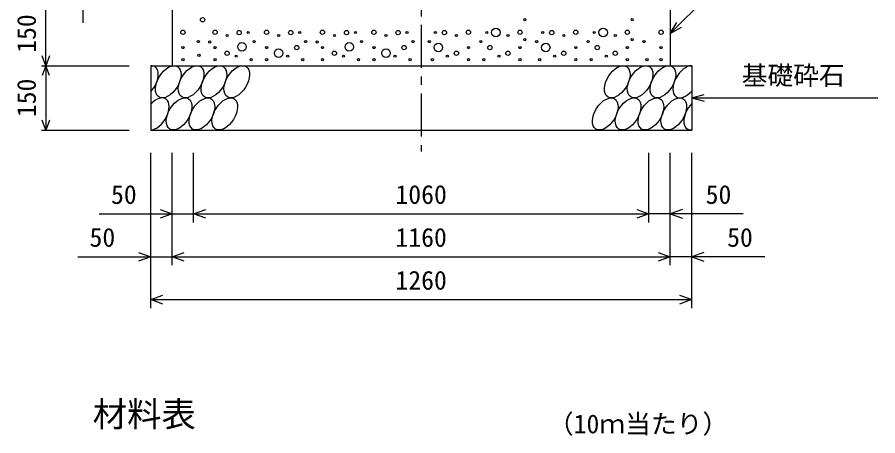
# Model space of a CAD drawing. Units: millimetres, scale not verified. Extents: x -16800 to 16800, y -5940 to 5940.
# Drawn here: x 3859 to 5863, y -2935 to -1959 of the extents above; entities that cross this region are included whole.
import ezdxf
from ezdxf.enums import TextEntityAlignment as Align

# ---------------------------------------------------------------- set-up
doc = ezdxf.new("R2010")
doc.units = ezdxf.units.MM
doc.header["$LTSCALE"] = 20
doc.linetypes.add('CHAIN1', pattern=[8, 5, -1, 1, -1])
for name, color, linetype, lineweight in [('0-0_DIM', 7, 'Continuous', 25), ('0-2_HATCH', 6, 'Continuous', 25), ('0-5_OUTLINE', 3, 'Continuous', 25), ('0-6_TXT', 7, 'Continuous', 25)]:
    doc.layers.add(name, color=color, linetype=linetype, lineweight=lineweight)
doc.styles.add('ＭＳ ゴシック', font='')
doc.styles.get('ＭＳ ゴシック').set_extended_font_data('MS Gothic')

msp = doc.modelspace()

# ---------------------------------------------------------------- linework, layer by layer
at = {"layer": '0-0_DIM', "linetype": 'CHAIN1'}
msp.add_line((4800, -376.66), (4800, -2271.66), dxfattribs=at)
at = {"layer": '0-0_DIM'}
for p, q in [((5543.65, -1833.01), (5380, -1996.66)), ((3925.8, -2071.66), (3925.8, -1921.66)), ((4012.46, -1971.66), (4012.46, -1921.66)), ((5380, -1996.66), (5395, -1970.68)), ((5380, -1996.66), (5405.98, -1981.66)), ((3915.8, -2071.66), (4120, -2071.66)), ((3925.8, -2071.66), (3925.8, -2221.66)), ((5430, -2146.66), (5458.98, -2138.9)), ((5430, -2146.66), (5863.31, -2146.66)), ((5430, -2146.66), (5458.98, -2154.43)), ((3915.8, -2221.66), (4120, -2221.66)), ((4170, -2637.18), (4170, -2274.83)), ((4220, -2537.18), (4220, -2274.83)), ((4270, -2437.18), (4270, -2274.83)), ((5330, -2437.18), (5330, -2274.83)), ((5380, -2537.18), (5380, -2274.83)), ((5430, -2637.18), (5430, -2274.83)), ((4050, -2417.18), (4270, -2417.18)), ((4270, -2417.18), (5330, -2417.18)), ((5550, -2417.18), (5330, -2417.18)), ((4000, -2517.18), (4220, -2517.18)), ((4220, -2517.18), (5380, -2517.18)), ((5600, -2517.18), (5380, -2517.18)), ((4170, -2617.18), (5430, -2617.18))]:
    msp.add_line(p, q, dxfattribs=at)
for points in [[(3934.01, -2049.11), (3925.8, -2071.66), (3917.59, -2049.11)], [(3934.01, -2094.21), (3925.8, -2071.66), (3917.59, -2094.21)], [(3934.01, -2199.11), (3925.8, -2221.66), (3917.59, -2199.11)], [(4191.81, -2406.92), (4220, -2417.18), (4191.81, -2427.44)], [(4298.19, -2427.44), (4270, -2417.18), (4298.19, -2406.92)], [(5301.81, -2406.92), (5330, -2417.18), (5301.81, -2427.44)], [(5408.19, -2406.92), (5380, -2417.18), (5408.19, -2427.44)], [(4141.81, -2506.92), (4170, -2517.18), (4141.81, -2527.44)], [(4248.19, -2527.44), (4220, -2517.18), (4248.19, -2506.92)], [(5351.81, -2506.92), (5380, -2517.18), (5351.81, -2527.44)], [(5458.19, -2506.92), (5430, -2517.18), (5458.19, -2527.44)], [(4198.19, -2627.44), (4170, -2617.18), (4198.19, -2606.92)], [(5401.81, -2606.92), (5430, -2617.18), (5401.81, -2627.44)]]:
    msp.add_lwpolyline(points, dxfattribs=at)
at = {"layer": '0-2_HATCH'}
for centre, radius in [((4290.94, -1964.58), 5), ((5041.37, -1964.38), 2.5), ((5291.37, -1964.38), 2.5), ((4245.17, -1993.61), 5), ((4319.97, -1993.61), 5), ((4348.01, -2001.49), 2.5), ((4376.04, -1994.48), 5), ((4397.07, -1994.48), 2.5), ((4439.97, -1993.61), 5), ((4468.01, -2001.49), 2.5), ((4496.04, -1994.48), 5), ((4517.07, -1994.48), 2.5), ((4569.97, -1993.61), 5), ((4598.01, -2001.49), 2.5), ((4626.04, -1994.48), 5), ((4647.07, -1994.48), 2.5), ((4689.97, -1993.61), 5), ((4718.01, -2001.49), 2.5), ((4746.04, -1994.48), 5), ((4767.07, -1994.48), 2.5), ((4832.93, -1994.48), 2.5), ((4853.96, -1994.48), 5), ((4881.99, -2001.49), 2.5), ((4910.03, -1993.61), 5), ((4952.93, -1994.48), 2.5), ((4973.96, -1994.48), 10), ((5001.99, -2001.49), 2.5), ((5030.03, -1993.61), 5), ((5082.93, -1994.48), 2.5), ((5103.96, -1994.48), 5), ((5131.99, -2001.49), 2.5), ((5160.03, -1993.61), 5), ((5202.93, -1994.48), 2.5), ((5223.96, -1994.48), 10), ((5251.99, -2001.49), 2.5), ((5280.03, -1993.61), 5), ((5358.55, -1993.61), 5), ((4281.09, -2015.5), 2.5), ((4307.55, -2016.4), 2.5), ((4382.58, -2027.5), 10), ((4411.09, -2015.5), 2.5), ((4531.09, -2015.5), 2.5), ((4557.55, -2016.4), 2.5), ((4632.58, -2027.5), 10), ((4661.09, -2015.5), 2.5), ((4781.09, -2015.5), 2.5), ((4818.91, -2015.5), 2.5), ((4839.94, -2029.5), 10), ((4938.91, -2015.5), 2.5), ((5041.37, -2011.18), 2.5), ((5068.91, -2015.5), 2.5), ((5089.94, -2029.5), 10), ((5188.91, -2015.5), 2.5), ((5291.37, -2011.18), 2.5), ((5318.91, -2015.5), 2.5), ((4245.17, -2029.5), 2.5), ((4319.97, -2029.5), 2.5), ((4348.01, -2042.63), 5), ((4439.97, -2029.5), 2.5), ((4468.01, -2042.63), 10), ((4510.06, -2029.5), 5), ((4569.97, -2029.5), 2.5), ((4598.01, -2042.63), 5), ((4689.97, -2029.5), 2.5), ((4718.01, -2042.63), 10), ((4760.06, -2029.5), 5), ((4881.99, -2042.63), 5), ((4910.03, -2029.5), 2.5), ((4959.94, -2029.5), 5), ((5001.99, -2042.63), 5), ((5030.03, -2029.5), 2.5), ((5131.99, -2042.63), 5), ((5160.03, -2029.5), 2.5), ((5209.94, -2029.5), 5), ((5251.99, -2042.63), 5), ((5280.03, -2029.5), 2.5), ((5358.55, -2029.5), 2.5), ((4245.17, -2057.52), 2.5), ((4282.36, -2047.44), 2.5), ((4319.97, -2057.52), 2.5), ((4369.03, -2049.64), 2.5), ((4404.08, -2057.52), 2.5), ((4439.97, -2057.52), 2.5), ((4489.03, -2049.64), 2.5), ((4524.08, -2057.52), 2.5), ((4569.97, -2057.52), 2.5), ((4619.03, -2049.64), 2.5), ((4654.08, -2057.52), 2.5), ((4689.97, -2057.52), 2.5), ((4739.03, -2049.64), 2.5), ((4774.08, -2057.52), 2.5), ((4825.92, -2057.52), 2.5), ((4860.97, -2049.64), 2.5), ((4910.03, -2057.52), 2.5), ((4945.92, -2057.52), 2.5), ((4980.97, -2049.64), 2.5), ((5030.03, -2057.52), 2.5), ((5075.92, -2057.52), 2.5), ((5110.97, -2049.64), 2.5), ((5160.03, -2057.52), 2.5), ((5195.92, -2057.52), 2.5), ((5230.97, -2049.64), 2.5), ((5280.03, -2057.52), 2.5), ((5325.92, -2057.52), 2.5), ((5358.55, -2057.52), 2.5)]:
    msp.add_circle(centre, radius, dxfattribs=at)
for centre, start_param, end_param in [((4157.64, -2109.18), 4.385593, 6.6745444), ((5416.14, -2109.18), 0.3357715, 4.4411806), ((4182.96, -2184.17), 3.5111464, 7.548991), ((5441.46, -2184.17), 1.2110787, 3.5658734)]:
    msp.add_ellipse(centre, major_axis=(21.81, 35.31), ratio=0.5792, start_param=start_param, end_param=end_param, dxfattribs=at)
for centre in [(4210.84, -2109.18), (4264.05, -2109.18), (4317.26, -2109.18), (4370.47, -2109.18), (5256.51, -2109.18), (5309.72, -2109.18), (5362.93, -2109.18), (4236.16, -2184.17), (4289.37, -2184.17), (4342.58, -2184.17), (5228.63, -2184.17), (5281.84, -2184.17), (5335.04, -2184.17), (5388.25, -2184.17)]:
    msp.add_ellipse(centre, major_axis=(21.81, 35.31), ratio=0.5792, dxfattribs=at)
at = {"layer": '0-5_OUTLINE'}
for p, q in [((4220, -1921.66), (4220, -2071.66)), ((5380, -1921.66), (5380, -2071.66)), ((4170, -2071.66), (5430, -2071.66)), ((4170, -2071.66), (4170, -2221.66)), ((5430, -2071.66), (5430, -2221.66)), ((4170, -2221.66), (5430, -2221.66))]:
    msp.add_line(p, q, dxfattribs=at)

# ---------------------------------------------------------------- texts
at = {"layer": '0-0_DIM', "style": 'ＭＳ ゴシック'}
for p in [(3915.8, -2041.66), (3915.8, -2191.66)]:
    msp.add_text('150', height=43.99, rotation=90, dxfattribs=at).set_placement(p, align=Align.BOTTOM_LEFT)
for s, p in [('基礎砕石', (5546.32, -2129.49)), ('50', (4077.56, -2407.18)), ('1060', (4740, -2407.18)), ('50', (5462.44, -2407.18)), ('50', (4027.56, -2507.18)), ('1160', (4740, -2507.18)), ('50', (5512.44, -2507.18)), ('1260', (4740, -2607.18))]:
    msp.add_text(s, height=43.99, dxfattribs=at).set_placement(p, align=Align.BOTTOM_LEFT)
at = {"layer": '0-6_TXT', "style": 'ＭＳ ゴシック'}
for s, height, p in [('材料表', 58.65, (4035, -2931.12)), ('（10ｍ当たり）', 43.99, (5095, -2942.13))]:
    msp.add_text(s, height=height, dxfattribs=at).set_placement(p, align=Align.BOTTOM_LEFT)

doc.saveas('drawing.dxf')
